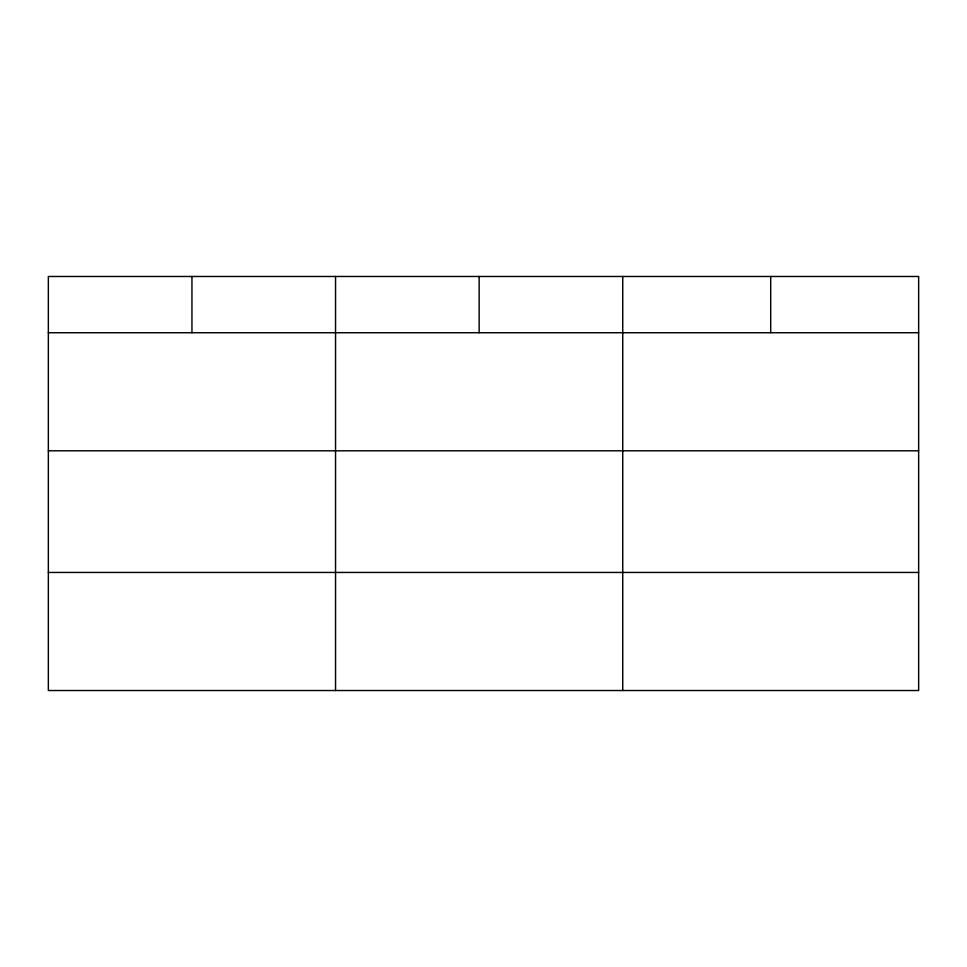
<?xml version="1.0" encoding="UTF-8"?>
<svg xmlns="http://www.w3.org/2000/svg" width="967" height="967" viewBox="0 0 967 967"><rect width="100%" height="100%" fill="white"/><g stroke="black" fill="none" stroke-linecap="round" stroke-linejoin="round"><path stroke-width="1.45" d="M918.65 450.803L918.65 276.477L48.35 276.477L48.35 690.523L918.65 690.523L918.65 450.803L48.35 450.803M48.35 332.733L918.65 332.733M48.35 572.452L918.65 572.452M770.699 276.477L770.699 332.733M622.748 276.477L622.748 690.523M479.148 276.477L479.148 332.733M335.549 276.477L335.549 690.523M191.95 276.477L191.95 332.733"/></g></svg>
